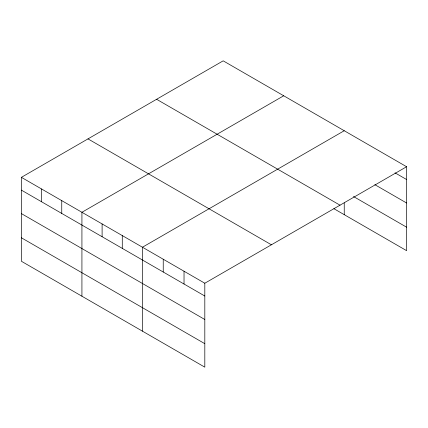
<?xml version="1.0" encoding="UTF-8"?>
<svg xmlns="http://www.w3.org/2000/svg" width="428" height="428" viewBox="0 0 428 428"><rect width="100%" height="100%" fill="white"/><g stroke="black" fill="none" stroke-linecap="round" stroke-linejoin="round"><path stroke-width="0.64" d="M406.6 166.733L223.186 60.835L21.4 177.336L21.4 261.267L204.814 367.165L204.814 283.229L406.6 166.733L406.6 250.664L333.861 208.671M283.71 95.781L81.925 212.283L81.925 296.213M344.24 130.727L142.454 247.224L142.454 331.16M395.049 172.853L406.6 179.525M374.842 184.666L406.6 203M353.48 196.516L406.6 227.188M156.595 99.28L340.009 205.178M87.991 138.891L271.406 244.784M21.4 177.336L204.814 283.229M21.4 190.128L204.814 296.021M21.4 213.604L204.814 319.497M21.4 237.791L204.814 343.684M344.24 202.92L344.24 214.658M184.029 271.229L184.029 284.021M163.239 259.229L163.239 272.021M122.28 235.577L122.28 248.368M102.105 223.93L102.105 236.721M61.75 200.63L61.75 213.422M41.575 188.983L41.575 201.775"/></g></svg>
